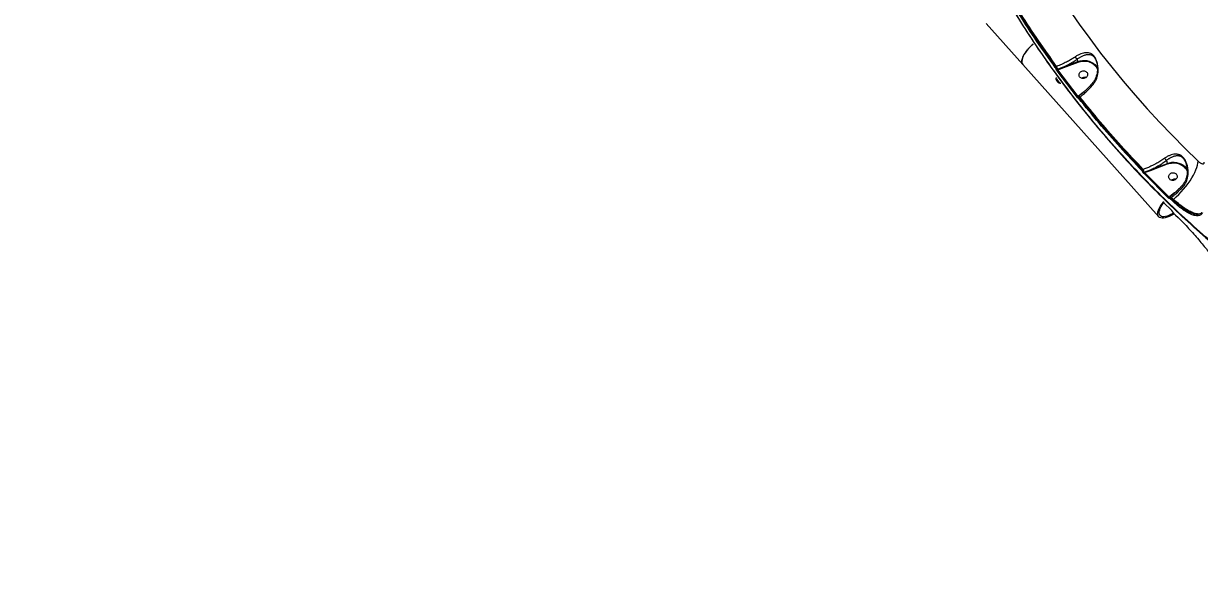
# Model space of a CAD drawing. Header units: millimetres. Extents: x -7083 to 7374, y -8368 to 7509.
# Drawn here: x 148 to 1382, y -2781 to -2205 of the extents above; entities that cross this region are included whole.
import ezdxf

# ---------------------------------------------------------------- set-up
doc = ezdxf.new("R2010")
doc.units = ezdxf.units.MM
for name, color, linetype in [('DIKOM_ОБЪЕКТ', 7, 'Continuous'), ('DIKOM_РАЗМЕР_ЗОНА', 7, 'Continuous'), ('DIKOM_РАЗМЕР_ОБЪЕКТА', 7, 'Continuous')]:
    doc.layers.add(name, color=color, linetype=linetype)
doc.styles.add('style1', font='arial.ttf', dxfattribs={"width": 0.8})
doc.dimstyles.new('1-50', dxfattribs={"dimtxt": 300, "dimasz": 200, "dimexe": 100, "dimexo": 0, "dimgap": 100, "dimtad": 1, "dimtxsty": 'style1', "dimcen": 200, "dimclrd": 7, "dimclre": 7, "dimclrt": 7, "dimadec": 1, "dimazin": 2, "dimtfac": 1, "dimtmove": 0, "dimatfit": 2, "dimfxl": 0, "dimlwd": 25, "dimlwe": 18, "dimarcsym": 0})

# ---------------------------------------------------------------- blocks, each defined once
blk = doc.blocks.new('*D10')
at = {"layer": 'Defpoints', "color": 0, "transparency": 16777216}
for p in [(-5583.4, 648), (4593.5, 648.9), (4593.5, -5902.5)]:
    blk.add_point(p, dxfattribs=at)
at = {"layer": 'DIKOM_РАЗМЕР_ОБЪЕКТА', "color": 7, "lineweight": 18, "transparency": 16777216}
for p, q in [((-5583.4, 648), (-5583.4, -6002.5)), ((4593.5, 648.9), (4593.5, -6002.5))]:
    blk.add_line(p, q, dxfattribs=at)
at = {"layer": 'DIKOM_РАЗМЕР_ОБЪЕКТА', "color": 7, "lineweight": 25, "transparency": 16777216}
blk.add_line((-5383.4, -5902.5), (4393.5, -5902.5), dxfattribs=at)
at = {"layer": 'DIKOM_РАЗМЕР_ОБЪЕКТА', "color": 7, "transparency": 16777216}
for points in [[(-5383.4, -5869.2), (-5383.4, -5935.9), (-5583.4, -5902.5)], [(4393.5, -5869.2), (4393.5, -5935.9), (4593.5, -5902.5)]]:
    blk.add_solid(points, dxfattribs=at)
at = {"layer": 'DIKOM_РАЗМЕР_ОБЪЕКТА', "color": 7, "transparency": 16777216, "insert": (-226.1, -5649.4), "char_height": 300, "attachment_point": 5, "style": 'style1'}
blk.add_mtext('10150', dxfattribs=at)
blk = doc.blocks.new('*D11')
at = {"layer": 'Defpoints', "color": 0, "transparency": 16777216}
for p in [(-321.7, 5509.1), (-348.7, -4811.5), (5568.6, -4811.5)]:
    blk.add_point(p, dxfattribs=at)
at = {"layer": 'DIKOM_РАЗМЕР_ОБЪЕКТА', "color": 7, "lineweight": 18, "transparency": 16777216}
for p, q in [((-321.7, 5509.1), (5668.6, 5509.1)), ((-348.7, -4811.5), (5668.6, -4811.5))]:
    blk.add_line(p, q, dxfattribs=at)
at = {"layer": 'DIKOM_РАЗМЕР_ОБЪЕКТА', "color": 7, "lineweight": 25, "transparency": 16777216}
blk.add_line((5568.6, 5309.1), (5568.6, -4611.5), dxfattribs=at)
at = {"layer": 'DIKOM_РАЗМЕР_ОБЪЕКТА', "color": 7, "transparency": 16777216}
for points in [[(5535.2, 5309.1), (5601.9, 5309.1), (5568.6, 5509.1)], [(5535.2, -4611.5), (5601.9, -4611.5), (5568.6, -4811.5)]]:
    blk.add_solid(points, dxfattribs=at)
at = {"layer": 'DIKOM_РАЗМЕР_ОБЪЕКТА', "color": 7, "transparency": 16777216, "insert": (5315.3, 775.2), "char_height": 300, "attachment_point": 5, "rotation": 90, "style": 'style1'}
blk.add_mtext('10300', dxfattribs=at)
blk = doc.blocks.new('*D12')
at = {"layer": 'Defpoints', "color": 0, "transparency": 16777216}
for p in [(-621.7, 7509.1), (-373.6, -6811.5), (7273.9, -6811.5)]:
    blk.add_point(p, dxfattribs=at)
at = {"layer": 'DIKOM_РАЗМЕР_ЗОНА', "color": 7, "lineweight": 18, "transparency": 16777216}
for p, q in [((-621.7, 7509.1), (7373.9, 7509.1)), ((-373.6, -6811.5), (7373.9, -6811.5))]:
    blk.add_line(p, q, dxfattribs=at)
at = {"layer": 'DIKOM_РАЗМЕР_ЗОНА', "color": 7, "lineweight": 25, "transparency": 16777216}
blk.add_line((7273.9, 7309.1), (7273.9, -6611.5), dxfattribs=at)
at = {"layer": 'DIKOM_РАЗМЕР_ЗОНА', "color": 7, "transparency": 16777216}
for points in [[(7240.6, 7309.1), (7307.2, 7309.1), (7273.9, 7509.1)], [(7240.6, -6611.5), (7307.2, -6611.5), (7273.9, -6811.5)]]:
    blk.add_solid(points, dxfattribs=at)
at = {"layer": 'DIKOM_РАЗМЕР_ЗОНА', "color": 7, "transparency": 16777216, "insert": (7020.6, 1288.3), "char_height": 300, "attachment_point": 5, "rotation": 90, "style": 'style1'}
blk.add_mtext('14300', dxfattribs=at)
blk = doc.blocks.new('*D13')
at = {"layer": 'Defpoints', "color": 0, "transparency": 16777216}
for p in [(6593.5, 996.2), (-7083.4, 648), (6593.5, -8268.3)]:
    blk.add_point(p, dxfattribs=at)
at = {"layer": 'DIKOM_РАЗМЕР_ЗОНА', "color": 7, "lineweight": 18, "transparency": 16777216}
for p, q in [((6593.5, 996.2), (6593.5, -8368.3)), ((-7083.4, 648), (-7083.4, -8368.3))]:
    blk.add_line(p, q, dxfattribs=at)
at = {"layer": 'DIKOM_РАЗМЕР_ЗОНА', "color": 7, "lineweight": 25, "transparency": 16777216}
blk.add_line((-6883.4, -8268.3), (6393.5, -8268.3), dxfattribs=at)
at = {"layer": 'DIKOM_РАЗМЕР_ЗОНА', "color": 7, "transparency": 16777216}
for points in [[(-6883.4, -8235), (-6883.4, -8301.6), (-7083.4, -8268.3)], [(6393.5, -8235), (6393.5, -8301.6), (6593.5, -8268.3)]]:
    blk.add_solid(points, dxfattribs=at)
at = {"layer": 'DIKOM_РАЗМЕР_ЗОНА', "color": 7, "transparency": 16777216, "insert": (322.1, -8015), "char_height": 300, "attachment_point": 5, "style": 'style1'}
blk.add_mtext('13650', dxfattribs=at)

msp = doc.modelspace()

# ---------------------------------------------------------------- linework, layer by layer
at = {"layer": 'DIKOM_ОБЪЕКТ', "color": 7, "linetype": 'Continuous', "lineweight": 15}
for p, q in [((1158.494, -2204.511), (1196.941, -2247.586)), ((1206.698, -2226.981), (1207.803, -2226.065)), ((1239.658, -2250.097), (1254.707, -2244.377)), ((1239.881, -2250.729), (1254.93, -2245.009)), ((1254.135, -2241.829), (1254.133, -2241.826)), ((1254.707, -2244.377), (1254.135, -2241.829)), ((1196.941, -2247.586), (1339.545, -2407.356)), ((1231.765, -2249.75), (1232.394, -2249.511)), ((1254.158, -2282.145), (1232.799, -2254.042)), ((1233.076, -2252.605), (1233.456, -2252.46)), ((1233.456, -2252.46), (1239.658, -2250.097)), ((1233.542, -2253.098), (1233.669, -2253.05)), ((1254.883, -2281.178), (1233.542, -2253.098)), ((1233.669, -2253.05), (1239.881, -2250.729)), ((1232.682, -2263.24), (1234.376, -2265.646)), ((1235.639, -2266.771), (1235.716, -2266.885)), ((1235.661, -2266.799), (1236.133, -2267.42)), ((1259.1, -2262.151), (1259.699, -2261.653)), ((1259.699, -2261.653), (1259.1, -2262.151)), ((1255.276, -2280.87), (1254.883, -2281.178)), ((1255.601, -2280.874), (1255.067, -2281.291)), ((1260.272, -2276.916), (1255.276, -2280.87)), ((1256.385, -2282.145), (1256.894, -2281.746)), ((1260.615, -2276.647), (1260.272, -2276.916)), ((1330.768, -2358.123), (1348.657, -2351.323)), ((1330.991, -2358.755), (1348.88, -2351.956)), ((1348.657, -2351.323), (1347.936, -2348.11)), ((1322.622, -2357.871), (1323.274, -2357.624)), ((1349.937, -2387.848), (1324.111, -2362.11)), ((1324.122, -2360.655), (1324.337, -2360.573)), ((1324.337, -2360.573), (1330.768, -2358.123)), ((1324.778, -2361.076), (1324.461, -2360.941)), ((1324.778, -2361.076), (1330.991, -2358.755)), ((1350.582, -2386.794), (1324.778, -2361.076)), ((1353.142, -2369.062), (1353.74, -2368.565)), ((1353.74, -2368.565), (1353.142, -2369.062)), ((1356.661, -2381.992), (1356.253, -2382.312)), ((1344.869, -2392.703), (1352.798, -2400.605)), ((1351.268, -2386.257), (1350.582, -2386.794)), ((1351.593, -2386.261), (1350.969, -2386.749)), ((1356.253, -2382.312), (1351.268, -2386.257)), ((1353.868, -2390.624), (1351.734, -2388.584)), ((1352.378, -2387.531), (1352.887, -2387.133)), ((1354.511, -2389.569), (1352.378, -2387.531)), ((1354.973, -2389.127), (1352.887, -2387.133)), ((1354.511, -2389.569), (1354.973, -2389.127)), ((1355.088, -2403.541), (1357.224, -2405.58)), ((1357.224, -2405.58), (1359.993, -2408.294))]:
    msp.add_line(p, q, dxfattribs=at)
at = {"layer": 'DIKOM_ОБЪЕКТ', "color": 7, "linetype": 'Continuous', "lineweight": 15, "flags": 128}
for points in [[(1245.136, -2189.573), (1255.954, -2205.075), (1267.086, -2220.388), (1278.529, -2235.505), (1290.279, -2250.421), (1302.333, -2265.133), (1314.686, -2279.636), (1327.335, -2293.924), (1340.276, -2307.994), (1353.504, -2321.84), (1367.016, -2335.459), (1380.807, -2348.845)], [(1207.787, -2226.038), (1206.698, -2226.981), (1204.704, -2228.863), (1202.845, -2230.826), (1201.153, -2232.837), (1199.657, -2234.86), (1198.382, -2236.862), (1197.351, -2238.809), (1196.581, -2240.666), (1196.085, -2242.402), (1195.872, -2243.988), (1195.946, -2245.396), (1196.304, -2246.602), (1196.941, -2247.586)], [(1254.707, -2244.377), (1257.033, -2243.678), (1259.431, -2243.291), (1261.849, -2243.223), (1264.234, -2243.477), (1266.535, -2244.047), (1268.703, -2244.92), (1270.689, -2246.077), (1272.451, -2247.494), (1273.951, -2249.14), (1275.155, -2250.978), (1275.245, -2251.146)], [(1234.376, -2265.646), (1234.416, -2265.715), (1234.431, -2265.729)], [(1235.661, -2266.799), (1235.701, -2266.87), (1235.717, -2266.885)], [(1256.894, -2281.746), (1256.623, -2281.472), (1256.368, -2281.24), (1256.136, -2281.057), (1255.935, -2280.929), (1255.771, -2280.86), (1255.65, -2280.851), (1255.597, -2280.877)], [(1348.657, -2351.323), (1350.989, -2350.61), (1353.395, -2350.21), (1355.824, -2350.133), (1358.221, -2350.379), (1360.534, -2350.945), (1362.713, -2351.816), (1364.711, -2352.975), (1366.482, -2354.396), (1367.99, -2356.048), (1369.199, -2357.894), (1369.525, -2358.531)], [(1354.973, -2389.127), (1357.77, -2386.626), (1360.505, -2383.987), (1363.154, -2381.236), (1365.693, -2378.397), (1368.098, -2375.495), (1370.347, -2372.557), (1372.42, -2369.611), (1374.298, -2366.682), (1375.964, -2363.798), (1377.403, -2360.985), (1378.601, -2358.269), (1379.548, -2355.673), (1380.235, -2353.223), (1380.656, -2350.94), (1380.807, -2348.845)], [(1355.7, -2404.184), (1354.676, -2404.841), (1352.496, -2406.098), (1350.363, -2407.138), (1348.312, -2407.942), (1346.38, -2408.497), (1344.598, -2408.793), (1342.999, -2408.825), (1341.608, -2408.593), (1340.45, -2408.1), (1339.545, -2407.356), (1338.907, -2406.372), (1338.549, -2405.166), (1338.476, -2403.758), (1338.689, -2402.172), (1339.184, -2400.435), (1339.954, -2398.578), (1340.986, -2396.632), (1342.26, -2394.63), (1343.756, -2392.606), (1344.907, -2391.212)], [(1355.006, -2403.573), (1354.469, -2403.907), (1352.415, -2405.064), (1350.414, -2406.004), (1348.502, -2406.707), (1346.715, -2407.163), (1345.086, -2407.362), (1343.646, -2407.3), (1342.421, -2406.978), (1341.435, -2406.403), (1340.705, -2405.586), (1340.245, -2404.541), (1340.065, -2403.287), (1340.166, -2401.85), (1340.548, -2400.254), (1341.202, -2398.53), (1342.118, -2396.71), (1343.278, -2394.827), (1344.66, -2392.918), (1345.211, -2392.226)], [(1352.887, -2387.133), (1352.615, -2386.859), (1352.36, -2386.627), (1352.128, -2386.444), (1351.928, -2386.316), (1351.764, -2386.247), (1351.642, -2386.238), (1351.589, -2386.264)], [(1352.798, -2400.605), (1352.835, -2400.673), (1352.863, -2400.696)], [(1353.941, -2402.075), (1353.829, -2401.95), (1353.763, -2401.831)]]:
    msp.add_lwpolyline(points, dxfattribs=at)
at = {"layer": 'DIKOM_ОБЪЕКТ', "color": 7, "linetype": 'Continuous', "lineweight": 15}
for centre, radius, start, end in [((1232.326, -2250.958), 1.333, 114.893607, 168.341371), ((1232.66, -2251.657), 1.035, 223.299894, 293.658512), ((1207.085, -2260.293), 27.51, 16.542795, 23.076177), ((1234.102, -2254.303), 1.328, 114.936784, 168.697531), ((1238.73, -2250.894), 5.502, 196.542795, 203.076177), ((1244.355, -2248.795), 4.874, 195.494169, 203.382515), ((1235.814, -2265.663), 0.975, 215.046957, 248.941531), ((1255.503, -2282.398), 1.369, 116.956285, 169.353891), ((1255.633, -2282.093), 0.902, 169.736646, 216.467749), ((1256.054, -2280.166), 1.05, 222.134402, 233.384321), ((1257.016, -2283.372), 1.38, 117.21898, 169.109033), ((1349.66, -2344.139), 4.329, 206.008821, 246.545316), ((1353.354, -2350.021), 4.874, 195.494218, 203.38268), ((1323.441, -2359.136), 1.507, 122.931572, 170.998521), ((1323.697, -2359.689), 1.055, 230.730207, 293.764812), ((1297.966, -2368.406), 27.509, 16.54288, 23.076405), ((1319.309, -2354.444), 8.292, 301.300146, 308.414873), ((1325.597, -2362.336), 1.502, 122.99549, 171.321193), ((1328.659, -2359.32), 4.5, 196.173424, 201.114667), ((1335.465, -2356.821), 4.874, 195.494218, 203.38268), ((1366.367, -2374.089), 2.199, 192.122936, 234.416462), ((1351.474, -2388.065), 1.552, 125.054617, 171.992084), ((1351.486, -2387.587), 0.908, 172.361449, 224.035256), ((1352.047, -2385.553), 1.05, 222.134203, 233.384), ((1353.282, -2388.808), 1.565, 125.302086, 171.782438), ((1355.422, -2390.847), 1.569, 125.468246, 171.837355), ((1355.247, -2403.493), 0.165, 196.721121, 263.869352), ((1357.378, -2405.536), 0.16, 196.031418, 254.268626)]:
    msp.add_arc(centre, radius, start, end, dxfattribs=at)
for points, knots in [([(1401.364, -2439.376), (1392.816, -2431.994), (1375.72, -2417.23), (1351.077, -2394.169), (1327.198, -2370.463), (1304.173, -2346.068), (1282.137, -2321.173), (1261.098, -2295.808), (1241.053, -2270.011), (1221.894, -2243.65), (1203.527, -2216.586), (1185.988, -2188.832), (1169.313, -2160.402), (1153.623, -2131.489), (1138.93, -2102.117), (1125.331, -2072.493), (1112.812, -2042.651), (1101.387, -2012.622), (1090.897, -1982.275), (1084.766, -1961.788), (1081.7, -1951.544)], [0, 0, 0, 0, 0.05599997, 0.11199993, 0.1679999, 0.22399987, 0.27999983, 0.33499988, 0.38999992, 0.44499996, 0.5, 0.55599997, 0.61199993, 0.6679999, 0.72399987, 0.77999983, 0.83499988, 0.88999992, 0.94499996, 1, 1, 1, 1]), ([(1081.897, -1952.423), (1085.021, -1962.853), (1091.267, -1983.712), (1101.977, -2014.601), (1113.656, -2045.161), (1126.391, -2075.337), (1140.061, -2104.933), (1154.641, -2133.926), (1170.095, -2162.303), (1186.498, -2190.212), (1203.94, -2217.795), (1222.426, -2245.017), (1241.958, -2271.842), (1262.408, -2298.082), (1283.757, -2323.714), (1305.855, -2348.564), (1328.658, -2372.627), (1352.147, -2395.879), (1376.371, -2418.509), (1393.165, -2433.007), (1401.562, -2440.255)], [0, 0, 0, 0, 0.05599997, 0.11199993, 0.1679999, 0.22399987, 0.27999983, 0.33499988, 0.38999992, 0.44499996, 0.5, 0.55599997, 0.61199993, 0.6679999, 0.72399987, 0.77999983, 0.83499988, 0.88999992, 0.94499996, 1, 1, 1, 1]), ([(1231.765, -2249.75), (1225.289, -2240.678), (1212.342, -2222.539), (1194.066, -2194.649), (1182.67, -2175.638), (1176.971, -2166.13)], [0, 0, 0, 0, 0.33338503, 0.66661497, 1, 1, 1, 1]), ([(1232.394, -2249.511), (1225.904, -2240.421), (1212.929, -2222.247), (1194.617, -2194.301), (1183.2, -2175.251), (1177.49, -2165.724)], [0, 0, 0, 0, 0.33338529, 0.66661471, 1, 1, 1, 1]), ([(1197.034, -2247.6), (1196.79, -2247.326), (1196.213, -2246.679), (1195.845, -2245.208), (1195.852, -2243.322), (1196.359, -2241.142), (1197.314, -2238.755), (1198.714, -2236.219), (1200.499, -2233.609), (1202.636, -2231.002), (1204.742, -2228.774), (1206.155, -2227.479), (1206.698, -2226.981)], [0, 0, 0, 0, 0.07864141, 0.1854711, 0.29230079, 0.39913048, 0.50596017, 0.61278986, 0.71961956, 0.82644925, 0.93327894, 1, 1, 1, 1]), ([(1251.965, -2239.51), (1251.453, -2239.859), (1250.396, -2240.577), (1248.691, -2241.657), (1246.834, -2242.771), (1244.814, -2243.909), (1242.653, -2245.049), (1240.247, -2246.234), (1237.698, -2247.395), (1235.029, -2248.518), (1233.272, -2249.18), (1232.394, -2249.511)], [0, 0, 0, 0, 0.08944463, 0.18438138, 0.28481377, 0.3907452, 0.502179, 0.61567751, 0.75052661, 0.87525217, 1, 1, 1, 1]), ([(1239.658, -2250.097), (1241.374, -2249.274), (1244.813, -2247.624), (1249.696, -2244.838), (1252.655, -2242.832), (1254.135, -2241.829)], [0, 0, 0, 0, 0.33232729, 0.66597008, 1, 1, 1, 1]), ([(1270.804, -2268.376), (1271.55, -2267.382), (1273.038, -2265.399), (1274.528, -2261.99), (1275.519, -2258.427), (1275.944, -2255.15), (1276.007, -2252.237), (1275.847, -2249.742), (1275.496, -2247.44), (1275.01, -2245.397), (1274.419, -2243.562), (1273.688, -2241.831), (1272.792, -2240.208), (1271.763, -2238.79), (1270.636, -2237.632), (1269.437, -2236.728), (1267.802, -2235.857), (1265.698, -2235.288), (1263.121, -2235.204), (1260.458, -2235.598), (1257.693, -2236.442), (1254.844, -2237.686), (1252.925, -2238.902), (1251.965, -2239.51)], [0, 0, 0, 0, 0.06289831, 0.1254984, 0.18767614, 0.25038184, 0.29222786, 0.3343012, 0.37542098, 0.40785842, 0.43810523, 0.47052614, 0.5011239, 0.53238276, 0.56407811, 0.59425437, 0.62655315, 0.68884512, 0.75057459, 0.81292475, 0.87507828, 0.93750869, 1, 1, 1, 1]), ([(1254.133, -2241.826), (1254.015, -2241.775), (1253.733, -2241.654), (1253.3, -2241.312), (1252.888, -2240.894), (1252.549, -2240.48), (1252.223, -2240.006), (1252.052, -2239.676), (1251.965, -2239.51)], [0, 0, 0, 0, 0.16534091, 0.39340974, 0.53083062, 0.6806836, 0.83884478, 1, 1, 1, 1]), ([(1254.133, -2241.826), (1254.543, -2241.526), (1255.388, -2240.907), (1256.632, -2240.11), (1257.893, -2239.38), (1259.222, -2238.701), (1260.716, -2238.047), (1262.293, -2237.505), (1263.897, -2237.12), (1265.427, -2236.938), (1266.913, -2236.979), (1268.244, -2237.252), (1269.457, -2237.757), (1270.566, -2238.483), (1271.638, -2239.526), (1272.503, -2240.731), (1273.154, -2241.918), (1273.641, -2243.007), (1274.041, -2244.104), (1274.373, -2245.199), (1274.54, -2245.911), (1274.624, -2246.274)], [0, 0, 0, 0, 0.05050399, 0.10400939, 0.15365896, 0.20794183, 0.2718891, 0.3460666, 0.41521996, 0.48773214, 0.55576623, 0.62167528, 0.673804, 0.72564385, 0.77808163, 0.83040946, 0.86485967, 0.89966026, 0.93540632, 0.96714648, 1, 1, 1, 1]), ([(1254.93, -2245.009), (1255.77, -2244.736), (1257.489, -2244.176), (1260.245, -2243.833), (1263.082, -2243.902), (1265.882, -2244.449), (1268.5, -2245.447), (1270.819, -2246.839), (1272.739, -2248.539), (1274.231, -2250.373), (1274.881, -2251.708), (1275.184, -2252.33)], [0, 0, 0, 0, 0.10721874, 0.21950417, 0.33544098, 0.45329361, 0.57114625, 0.68708305, 0.79936848, 0.90658723, 1, 1, 1, 1]), ([(1274.617, -2246.232), (1274.773, -2247.057), (1275.12, -2248.882), (1275.28, -2251.895), (1275.101, -2255.051), (1274.531, -2258.226), (1273.576, -2261.295), (1272.118, -2264.455), (1270.635, -2266.348), (1269.871, -2267.324)], [0, 0, 0, 0, 0.10990102, 0.24314734, 0.39998094, 0.53306493, 0.67715019, 0.83359022, 1, 1, 1, 1]), ([(1231.907, -2252.367), (1231.871, -2252.253), (1231.797, -2252.026), (1231.577, -2251.575), (1231.309, -2251.105), (1231.117, -2250.828), (1231.02, -2250.689)], [0, 0, 0, 0, 0.2499392, 0.49989145, 0.74949394, 1, 1, 1, 1]), ([(1233.076, -2252.605), (1233.018, -2252.421), (1232.901, -2252.045), (1232.586, -2251.306), (1232.194, -2250.501), (1231.917, -2250.016), (1231.765, -2249.75)], [0, 0, 0, 0, 0.24479054, 0.49996337, 0.72535547, 1, 1, 1, 1]), ([(1232.799, -2254.042), (1232.703, -2253.904), (1232.51, -2253.628), (1232.24, -2253.159), (1232.018, -2252.708), (1231.944, -2252.48), (1231.907, -2252.367)], [0, 0, 0, 0, 0.25051451, 0.50011273, 0.75006485, 1, 1, 1, 1]), ([(1233.542, -2253.098), (1233.485, -2253.059), (1233.383, -2252.99), (1233.261, -2252.879), (1233.183, -2252.792), (1233.131, -2252.723), (1233.094, -2252.659), (1233.082, -2252.623), (1233.076, -2252.605)], [0, 0, 0, 0, 0.2805827, 0.49971944, 0.63439587, 0.76176855, 0.88313669, 1, 1, 1, 1]), ([(1236.65, -2267.419), (1236.454, -2267.427), (1235.636, -2267.459), (1234.352, -2266.848), (1233.015, -2265.616), (1232.223, -2263.915), (1231.922, -2262.379), (1232.123, -2261.497), (1232.179, -2261.251)], [0, 0, 0, 0, 0.06932894, 0.28879891, 0.50258517, 0.70950094, 0.91910382, 1, 1, 1, 1]), ([(1232.7, -2262.5), (1232.675, -2262.866), (1232.606, -2263.912), (1233.017, -2265.259), (1233.603, -2265.964), (1233.788, -2266.186)], [0, 0, 0, 0, 0.26952127, 0.76974196, 1, 1, 1, 1]), ([(1234.376, -2265.646), (1234.468, -2265.769), (1234.654, -2266.014), (1234.867, -2266.242), (1235.007, -2266.336), (1235.013, -2266.261), (1235.016, -2266.224)], [0, 0, 0, 0, 0.25005095, 0.49999949, 0.74993275, 1, 1, 1, 1]), ([(1234.728, -2266.083), (1234.772, -2266.137), (1234.947, -2266.349), (1235.211, -2266.584), (1235.479, -2266.665), (1235.58, -2266.696)], [0, 0, 0, 0, 0.17375006, 0.68908548, 1, 1, 1, 1]), ([(1235.016, -2266.224), (1235.019, -2266.186), (1235.025, -2266.111), (1235.166, -2266.205), (1235.382, -2266.431), (1235.568, -2266.677), (1235.661, -2266.799)], [0, 0, 0, 0, 0.25006435, 0.49999611, 0.74994647, 1, 1, 1, 1]), ([(1270.166, -2266.984), (1268.959, -2268.342), (1266.611, -2270.986), (1262.867, -2274.667), (1259.21, -2277.975), (1256.776, -2279.93), (1255.596, -2280.878)], [0, 0, 0, 0, 0.27324616, 0.53179632, 0.77296167, 1, 1, 1, 1]), ([(1256.894, -2281.746), (1257.517, -2281.248), (1258.762, -2280.25), (1260.6, -2278.68), (1262.406, -2277.066), (1264.85, -2274.771), (1267.719, -2271.886), (1269.824, -2269.491), (1270.804, -2268.376)], [0, 0, 0, 0, 0.12529402, 0.25058786, 0.37505785, 0.49942096, 0.76698041, 1, 1, 1, 1]), ([(1259.699, -2261.653), (1260.235, -2261.43), (1261.306, -2260.984), (1262.625, -2260.907), (1263.188, -2261.144), (1263.233, -2261.162)], [0, 0, 0, 0, 0.47922711, 0.95845422, 1, 1, 1, 1]), ([(1263.233, -2261.162), (1263.188, -2261.144), (1262.625, -2260.907), (1261.306, -2260.984), (1260.235, -2261.43), (1259.699, -2261.653)], [0, 0, 0, 0, 0.04154578, 0.52077289, 1, 1, 1, 1]), ([(1270.804, -2268.376), (1270.686, -2268.243), (1270.451, -2267.98), (1270.209, -2267.638), (1270.075, -2267.373), (1270.02, -2267.172), (1270.084, -2267.124), (1270.115, -2267.101)], [0, 0, 0, 0, 0.21753769, 0.43243701, 0.63684448, 0.82454612, 1, 1, 1, 1]), ([(1254.907, -2282.63), (1254.892, -2282.675), (1254.863, -2282.765), (1254.692, -2282.7), (1254.452, -2282.498), (1254.256, -2282.263), (1254.158, -2282.145)], [0, 0, 0, 0, 0.25009404, 0.50004233, 0.7500027, 1, 1, 1, 1]), ([(1255.168, -2281.214), (1255.111, -2281.262), (1254.997, -2281.357), (1254.864, -2281.551), (1254.767, -2281.776), (1254.744, -2281.943), (1254.733, -2282.026)], [0, 0, 0, 0, 0.24638695, 0.49740111, 0.74990196, 1, 1, 1, 1]), ([(1255.661, -2283.111), (1255.562, -2282.994), (1255.366, -2282.759), (1255.124, -2282.559), (1254.952, -2282.495), (1254.922, -2282.585), (1254.907, -2282.63)], [0, 0, 0, 0, 0.24999599, 0.49995565, 0.74990456, 1, 1, 1, 1]), ([(1256.385, -2282.145), (1256.203, -2281.944), (1255.86, -2281.563), (1255.458, -2281.261), (1255.223, -2281.15), (1255.186, -2281.222), (1255.181, -2281.232)], [0, 0, 0, 0, 0.33269036, 0.63042037, 0.94663191, 1, 1, 1, 1]), ([(1322.622, -2357.871), (1314.911, -2349.716), (1299.491, -2333.409), (1277.398, -2308.151), (1263.39, -2290.815), (1256.385, -2282.145)], [0, 0, 0, 0, 0.33338455, 0.66661545, 1, 1, 1, 1]), ([(1323.274, -2357.624), (1315.545, -2349.453), (1300.091, -2333.115), (1277.95, -2307.807), (1263.914, -2290.434), (1256.894, -2281.746)], [0, 0, 0, 0, 0.33338482, 0.66661518, 1, 1, 1, 1]), ([(1365.088, -2375.877), (1365.878, -2374.898), (1367.45, -2372.949), (1369.013, -2369.525), (1370.02, -2365.945), (1370.422, -2362.653), (1370.449, -2359.751), (1370.254, -2357.267), (1369.873, -2354.989), (1369.369, -2352.963), (1368.773, -2351.137), (1368.05, -2349.392), (1367.161, -2347.692), (1366.133, -2346.139), (1364.956, -2344.762), (1363.675, -2343.634), (1362.342, -2342.788), (1360.962, -2342.19), (1359.6, -2341.83), (1358.212, -2341.658), (1356.396, -2341.651), (1354.099, -2341.996), (1351.34, -2342.886), (1348.545, -2344.184), (1346.695, -2345.419), (1345.769, -2346.037)], [0, 0, 0, 0, 0.06291101, 0.12515307, 0.18776152, 0.25005807, 0.29183658, 0.33384286, 0.37505358, 0.40721437, 0.43763305, 0.47008881, 0.50029541, 0.53237178, 0.56312181, 0.59385777, 0.62570233, 0.65600756, 0.68857332, 0.71891307, 0.75107264, 0.81308223, 0.87561257, 0.93766906, 1, 1, 1, 1]), ([(1347.936, -2348.11), (1348.244, -2347.867), (1348.88, -2347.366), (1349.832, -2346.689), (1350.785, -2346.063), (1351.76, -2345.478), (1352.823, -2344.904), (1353.973, -2344.362), (1355.169, -2343.892), (1356.356, -2343.524), (1357.543, -2343.266), (1358.735, -2343.131), (1359.971, -2343.144), (1361.204, -2343.347), (1362.454, -2343.787), (1363.686, -2344.5), (1364.899, -2345.561), (1365.805, -2346.682), (1366.449, -2347.671), (1367.018, -2348.674), (1367.656, -2350.033), (1368.254, -2351.702), (1368.64, -2353.016), (1368.784, -2353.737), (1368.814, -2353.89)], [0, 0, 0, 0, 0.03954234, 0.08163765, 0.12174001, 0.16174676, 0.20685295, 0.25880728, 0.31075768, 0.36239798, 0.41391419, 0.46555442, 0.51762478, 0.57314182, 0.62204446, 0.67417028, 0.72622117, 0.77804686, 0.80349511, 0.83028989, 0.87886145, 0.93414699, 0.9860727, 1, 1, 1, 1]), ([(1345.769, -2346.037), (1345.144, -2346.477), (1343.863, -2347.379), (1341.832, -2348.692), (1339.716, -2349.977), (1337.498, -2351.237), (1335.493, -2352.304), (1333.671, -2353.22), (1332.054, -2353.998), (1330.369, -2354.77), (1328.627, -2355.53), (1326.78, -2356.295), (1324.978, -2357.001), (1323.771, -2357.442), (1323.274, -2357.624)], [0, 0, 0, 0, 0.09692572, 0.1985545, 0.297857, 0.39651726, 0.50214713, 0.56465267, 0.63395558, 0.71005973, 0.77823154, 0.85240011, 0.93930273, 1, 1, 1, 1]), ([(1330.768, -2358.123), (1332.314, -2357.392), (1335.419, -2355.925), (1339.854, -2353.473), (1344.094, -2350.874), (1346.655, -2349.032), (1347.936, -2348.11)], [0, 0, 0, 0, 0.24853775, 0.49917673, 0.74939243, 1, 1, 1, 1]), ([(1348.88, -2351.956), (1349.722, -2351.677), (1351.444, -2351.106), (1354.211, -2350.749), (1357.062, -2350.807), (1359.877, -2351.346), (1362.512, -2352.342), (1364.84, -2353.739), (1366.79, -2355.437), (1368.285, -2357.385), (1369.161, -2358.816), (1369.407, -2359.628), (1369.423, -2359.682)], [0, 0, 0, 0, 0.10492353, 0.21485014, 0.3283848, 0.4438134, 0.559242, 0.67277665, 0.78270326, 0.88762679, 0.99255032, 1, 1, 1, 1]), ([(1368.817, -2353.847), (1368.97, -2354.638), (1369.312, -2356.4), (1369.507, -2359.327), (1369.376, -2362.417), (1368.852, -2365.55), (1367.932, -2368.581), (1366.486, -2371.721), (1364.992, -2373.584), (1364.218, -2374.55)], [0, 0, 0, 0, 0.10880224, 0.24244194, 0.39929293, 0.53173875, 0.67688112, 0.83241141, 1, 1, 1, 1]), ([(1380.807, -2348.845), (1381.631, -2349.564), (1382.867, -2350.643), (1384.357, -2351.458), (1385.357, -2351.81), (1386.199, -2351.857), (1386.837, -2351.586), (1387.263, -2351.019), (1387.332, -2350.401), (1387.367, -2350.091)], [0, 0, 0, 0, 0.24932307, 0.37405246, 0.49943261, 0.62416821, 0.74929118, 0.87446802, 1, 1, 1, 1]), ([(1323.029, -2360.506), (1322.986, -2360.392), (1322.898, -2360.165), (1322.629, -2359.727), (1322.303, -2359.283), (1322.07, -2359.028), (1321.953, -2358.9)], [0, 0, 0, 0, 0.24978961, 0.49967373, 0.74963267, 1, 1, 1, 1]), ([(1324.122, -2360.655), (1324.059, -2360.473), (1323.93, -2360.099), (1323.557, -2359.35), (1323.102, -2358.563), (1322.782, -2358.102), (1322.622, -2357.871)], [0, 0, 0, 0, 0.24304132, 0.49986523, 0.74976894, 1, 1, 1, 1]), ([(1323.617, -2361.529), (1323.548, -2361.435), (1323.412, -2361.249), (1323.242, -2360.973), (1323.104, -2360.715), (1323.054, -2360.575), (1323.029, -2360.506)], [0, 0, 0, 0, 0.2518889, 0.50042012, 0.75107057, 1, 1, 1, 1]), ([(1324.111, -2362.11), (1324.027, -2362.019), (1323.858, -2361.839), (1323.697, -2361.632), (1323.617, -2361.529)], [0, 0, 0, 0, 0.5023158, 1, 1, 1, 1]), ([(1324.461, -2360.941), (1324.421, -2360.918), (1324.345, -2360.876), (1324.244, -2360.804), (1324.162, -2360.728), (1324.135, -2360.678), (1324.122, -2360.655)], [0, 0, 0, 0, 0.26819601, 0.50056466, 0.76229863, 1, 1, 1, 1]), ([(1353.74, -2368.565), (1354.276, -2368.342), (1355.348, -2367.896), (1356.666, -2367.819), (1357.23, -2368.055), (1357.275, -2368.074)], [0, 0, 0, 0, 0.47922711, 0.95845422, 1, 1, 1, 1]), ([(1357.275, -2368.074), (1357.23, -2368.055), (1356.666, -2367.819), (1355.348, -2367.896), (1354.276, -2368.342), (1353.74, -2368.565)], [0, 0, 0, 0, 0.04154578, 0.52077289, 1, 1, 1, 1]), ([(1364.218, -2374.55), (1363.239, -2375.598), (1361.288, -2377.686), (1358.162, -2380.691), (1354.93, -2383.584), (1352.706, -2385.369), (1351.588, -2386.265)], [0, 0, 0, 0, 0.25020421, 0.49873069, 0.74827081, 1, 1, 1, 1]), ([(1352.887, -2387.133), (1353.961, -2386.276), (1356.11, -2384.562), (1359.236, -2381.779), (1362.261, -2378.887), (1364.146, -2376.88), (1365.088, -2375.877)], [0, 0, 0, 0, 0.25064191, 0.50128168, 0.75068766, 1, 1, 1, 1]), ([(1350.833, -2388.218), (1350.813, -2388.267), (1350.775, -2388.364), (1350.569, -2388.326), (1350.284, -2388.161), (1350.052, -2387.953), (1349.937, -2387.848)], [0, 0, 0, 0, 0.25025173, 0.50001459, 0.75000151, 1, 1, 1, 1]), ([(1350.939, -2386.872), (1350.93, -2386.889), (1350.916, -2386.917), (1350.871, -2386.93), (1350.819, -2386.926), (1350.756, -2386.905), (1350.678, -2386.864), (1350.618, -2386.82), (1350.582, -2386.794)], [0, 0, 0, 0, 0.20905662, 0.34438173, 0.50003117, 0.65594942, 0.79135348, 1, 1, 1, 1]), ([(1351.028, -2386.705), (1350.921, -2386.804), (1350.759, -2386.954), (1350.628, -2387.24), (1350.599, -2387.401), (1350.584, -2387.481)], [0, 0, 0, 0, 0.49130573, 0.74532604, 1, 1, 1, 1]), ([(1351.734, -2388.584), (1351.617, -2388.48), (1351.385, -2388.273), (1351.098, -2388.109), (1350.892, -2388.072), (1350.853, -2388.169), (1350.833, -2388.218)], [0, 0, 0, 0, 0.24999869, 0.49998685, 0.7497512, 1, 1, 1, 1]), ([(1352.378, -2387.531), (1352.222, -2387.383), (1351.963, -2387.138), (1351.628, -2386.888), (1351.364, -2386.733), (1351.169, -2386.681), (1351.051, -2386.668), (1351.031, -2386.706), (1351.03, -2386.707)], [0, 0, 0, 0, 0.25994301, 0.43147245, 0.6304316, 0.82307373, 0.99250659, 1, 1, 1, 1]), ([(1385.626, -2403.394), (1385.011, -2404.128), (1383.78, -2405.597), (1381.03, -2406.45), (1377.676, -2406.294), (1373.726, -2405.054), (1369.265, -2402.8), (1364.397, -2399.588), (1359.227, -2395.562), (1355.656, -2392.271), (1353.868, -2390.624)], [0, 0, 0, 0, 0.12534758, 0.25086085, 0.37534313, 0.50062479, 0.62519394, 0.75032988, 0.8750618, 1, 1, 1, 1]), ([(1384.65, -2403.219), (1384.57, -2403.315), (1384.086, -2403.892), (1382.89, -2404.503), (1381.074, -2405.009), (1378.952, -2405.009), (1376.564, -2404.557), (1373.937, -2403.643), (1371.095, -2402.289), (1368.051, -2400.514), (1364.313, -2397.965), (1359.788, -2394.44), (1356.296, -2391.216), (1354.511, -2389.569)], [0, 0, 0, 0, 0.01776054, 0.10738607, 0.19712558, 0.28471345, 0.37394872, 0.46485571, 0.55143899, 0.64065666, 0.73252415, 0.86330385, 1, 1, 1, 1]), ([(1354.973, -2389.127), (1356.821, -2390.68), (1360.503, -2393.776), (1365.746, -2397.561), (1370.597, -2400.587), (1374.469, -2402.511), (1377.48, -2403.618), (1379.8, -2404.17), (1382.094, -2404.291), (1383.887, -2403.978), (1384.584, -2403.168), (1384.815, -2402.9)], [0, 0, 0, 0, 0.13528322, 0.26962498, 0.40302852, 0.53549714, 0.62393903, 0.71326577, 0.8034783, 0.93492335, 1, 1, 1, 1]), ([(1352.798, -2400.605), (1352.918, -2400.725), (1353.156, -2400.966), (1353.497, -2401.377), (1353.782, -2401.772), (1353.888, -2401.974), (1353.941, -2402.075)], [0, 0, 0, 0, 0.25022889, 0.49999817, 0.74999059, 1, 1, 1, 1]), ([(1352.861, -2400.695), (1352.959, -2400.793), (1353.154, -2400.988), (1353.427, -2401.313), (1353.647, -2401.614), (1353.725, -2401.761), (1353.764, -2401.834)], [0, 0, 0, 0, 0.2562887, 0.50816307, 0.75623583, 1, 1, 1, 1]), ([(1353.764, -2401.834), (1353.832, -2401.963), (1353.966, -2402.22), (1354.318, -2402.708), (1354.729, -2403.203), (1355.011, -2403.487), (1355.151, -2403.628)], [0, 0, 0, 0, 0.25448487, 0.50591078, 0.75431739, 1, 1, 1, 1]), ([(1353.941, -2402.075), (1353.994, -2402.175), (1354.1, -2402.377), (1354.387, -2402.771), (1354.73, -2403.181), (1354.969, -2403.421), (1355.088, -2403.541)], [0, 0, 0, 0, 0.25000891, 0.50000255, 0.74977151, 1, 1, 1, 1]), ([(1359.993, -2408.294), (1360.892, -2409.167), (1363.612, -2411.812), (1368.243, -2416.629), (1373.726, -2422.546), (1379.013, -2428.515), (1384.002, -2434.37), (1388.556, -2439.921), (1392.648, -2445.085), (1394.858, -2448.012), (1395.963, -2449.477)], [0, 0, 0, 0, 0.06606935, 0.20007791, 0.33301704, 0.4667762, 0.59980072, 0.73340645, 0.86659754, 1, 1, 1, 1])]:
    msp.add_open_spline(points, degree=3, knots=knots, dxfattribs=at)
for points in [[(1231.02, -2250.689), (1224.541, -2241.611), (1211.582, -2223.456), (1193.291, -2195.542), (1181.885, -2176.514), (1176.181, -2167)], [(1254.93, -2245.009), (1254.907, -2244.952), (1254.859, -2244.837), (1254.791, -2244.65), (1254.734, -2244.482), (1254.716, -2244.412), (1254.707, -2244.377)], [(1262.635, -2261.66), (1262.093, -2261.894), (1261.009, -2262.363), (1259.201, -2262.302), (1257.6, -2261.662), (1256.42, -2260.494), (1255.846, -2258.985), (1255.972, -2257.374), (1256.749, -2255.861), (1257.698, -2255.188), (1258.173, -2254.851)], [(1258.173, -2254.851), (1258.714, -2254.617), (1259.798, -2254.148), (1261.606, -2254.209), (1263.207, -2254.849), (1264.388, -2256.017), (1264.961, -2257.526), (1264.835, -2259.137), (1264.059, -2260.65), (1263.109, -2261.323), (1262.635, -2261.66)], [(1321.953, -2358.9), (1314.237, -2350.739), (1298.803, -2334.417), (1276.692, -2309.139), (1262.671, -2291.787), (1255.661, -2283.111)], [(1356.676, -2368.572), (1356.135, -2368.806), (1355.051, -2369.275), (1353.243, -2369.214), (1351.642, -2368.573), (1350.462, -2367.405), (1349.888, -2365.897), (1350.014, -2364.286), (1350.791, -2362.773), (1351.74, -2362.099), (1352.215, -2361.763)], [(1352.215, -2361.763), (1352.756, -2361.528), (1353.84, -2361.06), (1355.648, -2361.121), (1357.249, -2361.761), (1358.429, -2362.929), (1359.003, -2364.438), (1358.877, -2366.048), (1358.1, -2367.562), (1357.151, -2368.235), (1356.676, -2368.572)]]:
    msp.add_open_spline(points, degree=3, dxfattribs=at)

# ---------------------------------------------------------------- dimensions: what is measured, and where the dimension line sits
at = {"layer": 'DIKOM_РАЗМЕР_ЗОНА'}
dim = msp.add_linear_dim(base=(7273.891, -6811.526), p1=(-621.712, 7509.064), p2=(-373.605, -6811.526), angle=90, text='14300', dimstyle='1-50', dxfattribs=at)
dim.commit()
dim.dimension.update_dxf_attribs({"geometry": '*D12', "text_midpoint": (7273.891, 1288.251), "dimtype": 160})
dim = msp.add_linear_dim(base=(6593.528, -8268.308), p1=(-7083.425, 647.956), p2=(6593.528, 996.237), text='13650', dimstyle='1-50', dxfattribs=at)
dim.commit()
dim.dimension.update_dxf_attribs({"geometry": '*D13', "text_midpoint": (322.101, -8268.308), "dimtype": 160})
at = {"layer": 'DIKOM_РАЗМЕР_ОБЪЕКТА'}
dim = msp.add_linear_dim(base=(5568.58, -4811.525), p1=(-321.712, 5509.064), p2=(-348.712, -4811.525), angle=90, text='10300', dimstyle='1-50', dxfattribs=at)
dim.commit()
dim.dimension.update_dxf_attribs({"geometry": '*D11', "text_midpoint": (5568.58, 775.227), "dimtype": 160})
dim = msp.add_linear_dim(base=(4593.55, -5902.538), p1=(-5583.425, 647.956), p2=(4593.55, 648.921), text='10150', dimstyle='1-50', dxfattribs=at)
dim.commit()
dim.dimension.update_dxf_attribs({"geometry": '*D10', "text_midpoint": (-226.127, -5902.538), "dimtype": 160})

doc.saveas('drawing.dxf')
